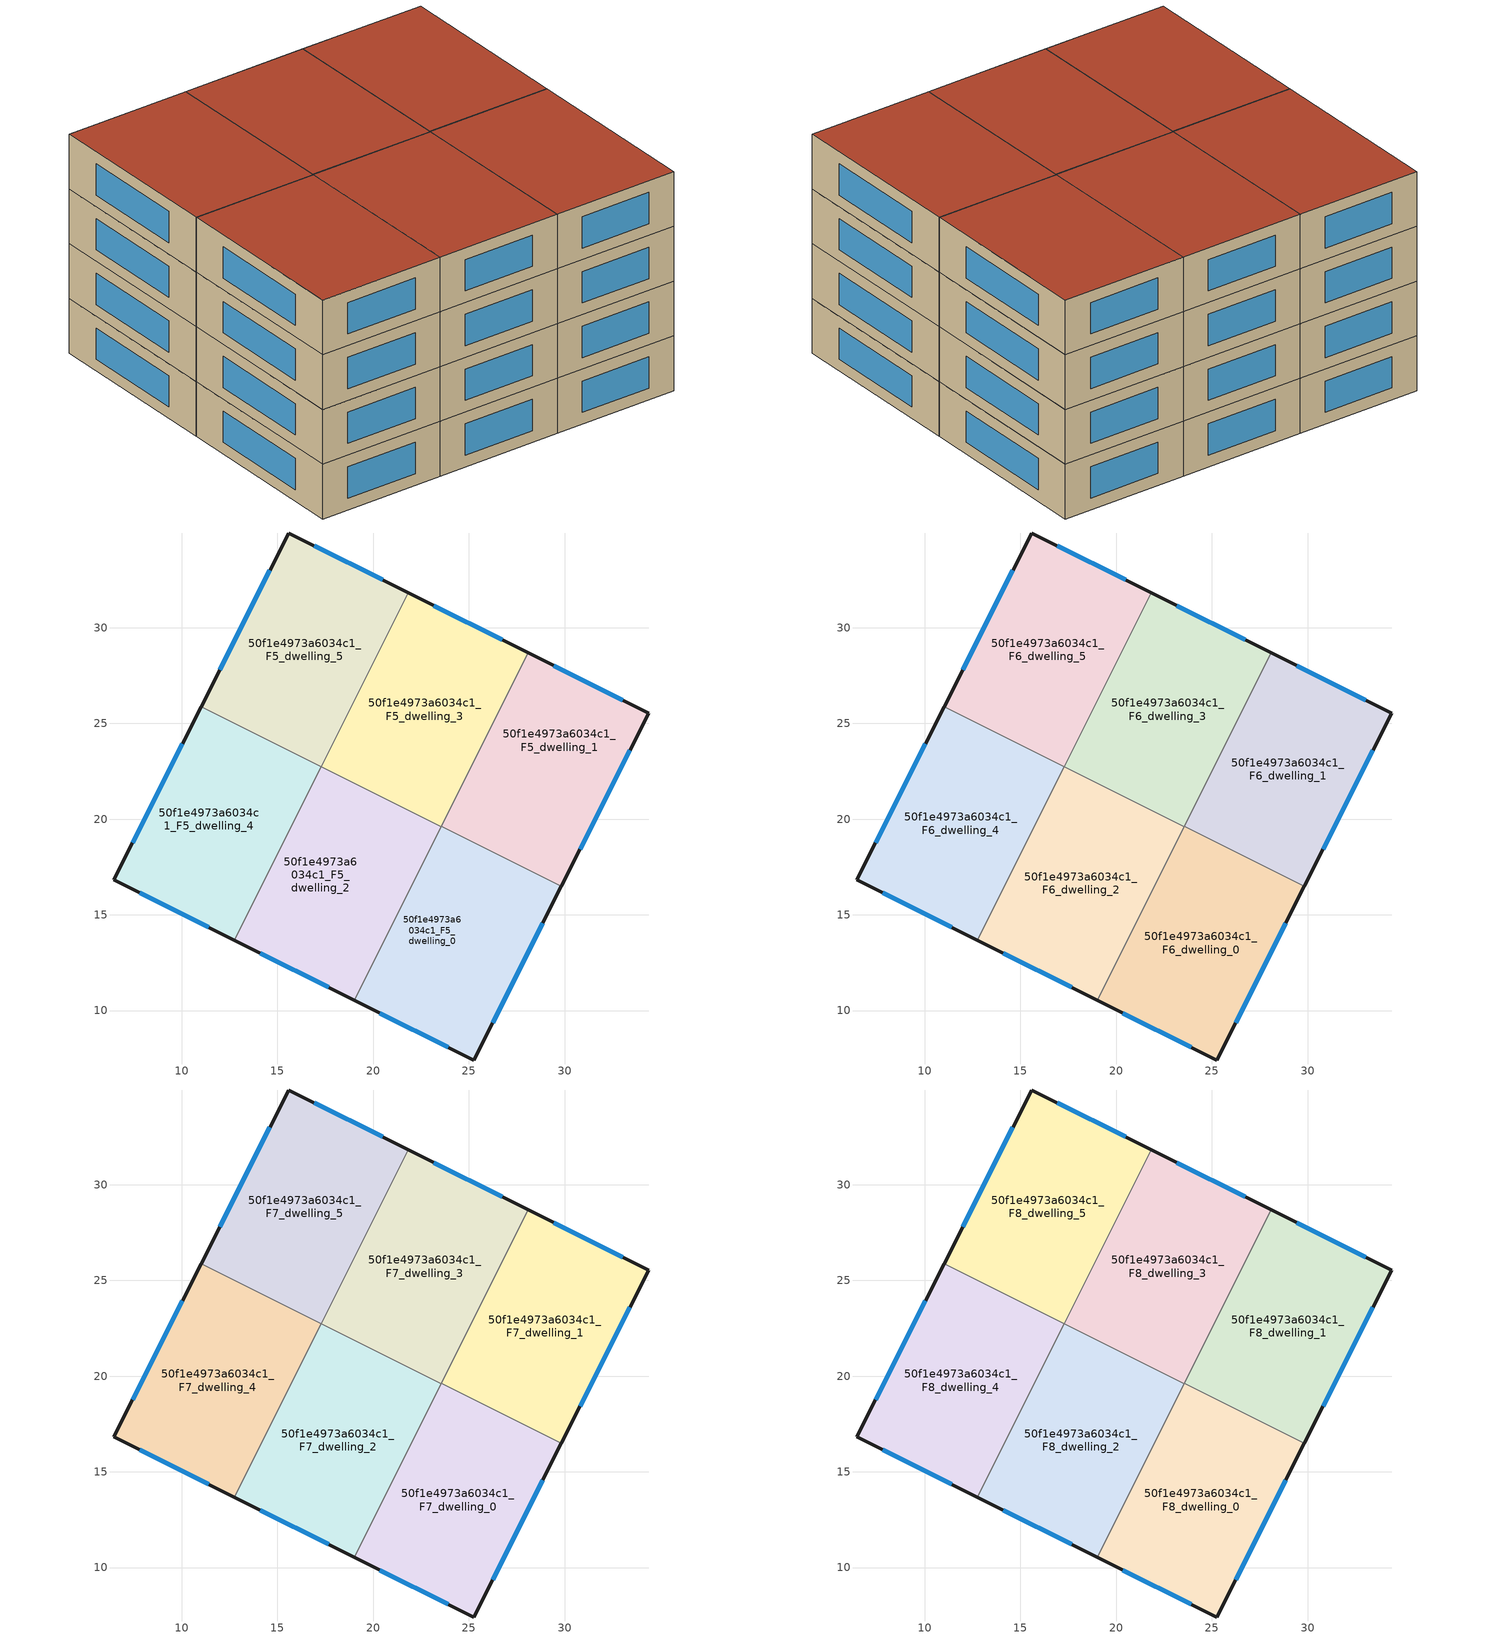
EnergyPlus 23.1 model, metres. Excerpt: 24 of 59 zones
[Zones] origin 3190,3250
50f1e4973a6034c1_F5_dwelling_0
 floor to 50f1e4973a6034c1_F4_dwelling_5 (EU_floor_Construction): 27.14,17.83 22.6,8.75 19.02,10.54 23.56,19.62 z15
 floor to 50f1e4973a6034c1_F4_dwelling_6 (EU_floor_Construction): 29.83,16.5 25.26,7.42 22.6,8.75 27.14,17.83 23.56,19.62 23.57,19.64 z15
 wall outside (EU_wall_Construction): 19.02,10.54 25.26,7.42 29.83,16.5 z15:18
 wall to 50f1e4973a6034c1_F5_dwelling_1 (EU_wall_Construction): 29.83,16.5 23.57,19.64 z15:18
 wall to 50f1e4973a6034c1_F5_dwelling_2 (EU_wall_Construction): 23.56,19.62 19.02,10.54 z15:18
 wall to 50f1e4973a6034c1_F5_dwelling_3 (EU_wall_Construction): 23.57,19.64 23.56,19.62 z15:18
 window (EU_Window_Construction): 26.24,9.36 28.85,14.56 / 20.35,9.87 23.92,8.09 z15.64:17.36
50f1e4973a6034c1_F5_dwelling_1
 floor to 50f1e4973a6034c1_F4_dwelling_4 (EU_floor_Construction): 34.39,25.54 31.35,19.52 25.08,22.66 28.1,28.69 z15
 floor to 50f1e4973a6034c1_F4_dwelling_6 (EU_floor_Construction): 31.35,19.52 29.83,16.5 23.57,19.64 25.08,22.66 z15
 wall outside (EU_wall_Construction): 29.83,16.5 34.39,25.54 28.1,28.69 z15:18
 wall to 50f1e4973a6034c1_F5_dwelling_3 (EU_wall_Construction): 28.1,28.69 23.57,19.64 z15:18
 window (EU_Window_Construction): 33.04,26.22 29.44,28.02 / 30.81,18.44 33.42,23.61 z15.64:17.36
50f1e4973a6034c1_F5_dwelling_2
 floor to 50f1e4973a6034c1_F4_dwelling_3 (EU_floor_Construction): 21.77,20.51 17.22,11.44 12.75,13.67 17.29,22.75 z15
 floor to 50f1e4973a6034c1_F4_dwelling_5 (EU_floor_Construction): 23.56,19.62 19.02,10.54 17.22,11.44 21.77,20.51 z15
 wall outside (EU_wall_Construction): 12.75,13.67 19.02,10.54 z15:18
 wall to 50f1e4973a6034c1_F5_dwelling_3 (EU_wall_Construction): 23.56,19.62 17.29,22.75 z15:18
 wall to 50f1e4973a6034c1_F5_dwelling_4 (EU_wall_Construction): 17.28,22.73 12.75,13.67 z15:18
 wall to 50f1e4973a6034c1_F5_dwelling_5 (EU_wall_Construction): 17.29,22.75 17.28,22.73 z15:18
 window (EU_Window_Construction): 14.09,13 17.67,11.21 z15.64:17.36
50f1e4973a6034c1_F5_dwelling_3
 floor adiabatic (EU_floor_Construction): 28.1,28.69 23.56,19.62 17.29,22.75 21.83,31.83 z15
 wall outside (EU_wall_Construction): 28.1,28.69 21.83,31.83 z15:18
 wall to 50f1e4973a6034c1_F5_dwelling_5 (EU_wall_Construction): 21.83,31.83 17.29,22.75 z15:18
 window (EU_Window_Construction): 26.75,29.36 23.17,31.16 z15.64:17.36
50f1e4973a6034c1_F5_dwelling_4
 floor to 50f1e4973a6034c1_F4_dwelling_1 (EU_floor_Construction): 16.38,23.18 11.85,14.12 6.46,16.82 11.01,25.87 z15
 floor adiabatic (EU_floor_Construction): 17.28,22.73 12.75,13.67 11.85,14.12 16.38,23.18 z15
 wall outside (EU_wall_Construction): 11.01,25.87 6.46,16.82 12.75,13.67 z15:18
 wall to 50f1e4973a6034c1_F5_dwelling_5 (EU_wall_Construction): 17.28,22.73 11.01,25.87 z15:18
 window (EU_Window_Construction): 7.8,16.15 11.4,14.35 / 10.03,23.93 7.43,18.76 z15.64:17.36
50f1e4973a6034c1_F5_dwelling_5
 floor adiabatic (EU_floor_Construction): 21.83,31.83 17.28,22.73 11.01,25.87 15.58,34.95 z15
 wall outside (EU_wall_Construction): 21.83,31.83 15.58,34.95 11.01,25.87 z15:18
 window (EU_Window_Construction): 14.6,33 11.99,27.81 / 20.49,32.5 16.92,34.28 z15.64:17.36
50f1e4973a6034c1_F6_dwelling_0
 floor to 50f1e4973a6034c1_F5_dwelling_0 (EU_floor_Construction): 29.83,16.5 25.26,7.42 19.02,10.54 23.57,19.64 z18
 wall outside (EU_wall_Construction): 19.02,10.54 25.26,7.42 29.83,16.5 z18:21
 wall to 50f1e4973a6034c1_F6_dwelling_1 (EU_wall_Construction): 29.83,16.5 23.57,19.64 z18:21
 wall to 50f1e4973a6034c1_F6_dwelling_2 (EU_wall_Construction): 23.56,19.62 19.02,10.54 z18:21
 wall to 50f1e4973a6034c1_F6_dwelling_3 (EU_wall_Construction): 23.57,19.64 23.56,19.62 z18:21
 window (EU_Window_Construction): 26.24,9.36 28.85,14.56 / 20.35,9.87 23.92,8.09 z18.64:20.36
50f1e4973a6034c1_F6_dwelling_1
 floor to 50f1e4973a6034c1_F5_dwelling_1 (EU_floor_Construction): 34.39,25.54 29.83,16.5 23.57,19.64 28.1,28.69 z18
 wall outside (EU_wall_Construction): 29.83,16.5 34.39,25.54 28.1,28.69 z18:21
 wall to 50f1e4973a6034c1_F6_dwelling_3 (EU_wall_Construction): 28.1,28.69 23.57,19.64 z18:21
 window (EU_Window_Construction): 33.04,26.22 29.44,28.02 / 30.81,18.44 33.42,23.61 z18.64:20.36
50f1e4973a6034c1_F6_dwelling_2
 floor to 50f1e4973a6034c1_F5_dwelling_2 (EU_floor_Construction): 23.56,19.62 19.02,10.54 12.75,13.67 17.29,22.75 z18
 wall outside (EU_wall_Construction): 12.75,13.67 19.02,10.54 z18:21
 wall to 50f1e4973a6034c1_F6_dwelling_3 (EU_wall_Construction): 23.56,19.62 17.29,22.75 z18:21
 wall to 50f1e4973a6034c1_F6_dwelling_4 (EU_wall_Construction): 17.28,22.73 12.75,13.67 z18:21
 wall to 50f1e4973a6034c1_F6_dwelling_5 (EU_wall_Construction): 17.29,22.75 17.28,22.73 z18:21
 window (EU_Window_Construction): 14.09,13 17.67,11.21 z18.64:20.36
50f1e4973a6034c1_F6_dwelling_3
 floor to 50f1e4973a6034c1_F5_dwelling_3 (EU_floor_Construction): 28.1,28.69 23.56,19.62 17.29,22.75 21.83,31.83 z18
 wall outside (EU_wall_Construction): 28.1,28.69 21.83,31.83 z18:21
 wall to 50f1e4973a6034c1_F6_dwelling_5 (EU_wall_Construction): 21.83,31.83 17.29,22.75 z18:21
 window (EU_Window_Construction): 26.75,29.36 23.17,31.16 z18.64:20.36
50f1e4973a6034c1_F6_dwelling_4
 floor to 50f1e4973a6034c1_F5_dwelling_4 (EU_floor_Construction): 17.28,22.73 12.75,13.67 6.46,16.82 11.01,25.87 z18
 wall outside (EU_wall_Construction): 11.01,25.87 6.46,16.82 12.75,13.67 z18:21
 wall to 50f1e4973a6034c1_F6_dwelling_5 (EU_wall_Construction): 17.28,22.73 11.01,25.87 z18:21
 window (EU_Window_Construction): 7.8,16.15 11.4,14.35 / 10.03,23.93 7.43,18.76 z18.64:20.36
50f1e4973a6034c1_F6_dwelling_5
 floor to 50f1e4973a6034c1_F5_dwelling_5 (EU_floor_Construction): 21.83,31.83 17.28,22.73 11.01,25.87 15.58,34.95 z18
 wall outside (EU_wall_Construction): 21.83,31.83 15.58,34.95 11.01,25.87 z18:21
 window (EU_Window_Construction): 14.6,33 11.99,27.81 / 20.49,32.5 16.92,34.28 z18.64:20.36
50f1e4973a6034c1_F7_dwelling_0
 floor to 50f1e4973a6034c1_F6_dwelling_0 (EU_floor_Construction): 29.83,16.5 25.26,7.42 19.02,10.54 23.57,19.64 z21
 wall outside (EU_wall_Construction): 19.02,10.54 25.26,7.42 29.83,16.5 z21:24
 wall to 50f1e4973a6034c1_F7_dwelling_1 (EU_wall_Construction): 29.83,16.5 23.57,19.64 z21:24
 wall to 50f1e4973a6034c1_F7_dwelling_2 (EU_wall_Construction): 23.56,19.62 19.02,10.54 z21:24
 wall to 50f1e4973a6034c1_F7_dwelling_3 (EU_wall_Construction): 23.57,19.64 23.56,19.62 z21:24
 window (EU_Window_Construction): 26.24,9.36 28.85,14.56 / 20.35,9.87 23.92,8.09 z21.64:23.36
50f1e4973a6034c1_F7_dwelling_1
 floor to 50f1e4973a6034c1_F6_dwelling_1 (EU_floor_Construction): 34.39,25.54 29.83,16.5 23.57,19.64 28.1,28.69 z21
 wall outside (EU_wall_Construction): 29.83,16.5 34.39,25.54 28.1,28.69 z21:24
 wall to 50f1e4973a6034c1_F7_dwelling_3 (EU_wall_Construction): 28.1,28.69 23.57,19.64 z21:24
 window (EU_Window_Construction): 33.04,26.22 29.44,28.02 / 30.81,18.44 33.42,23.61 z21.64:23.36
50f1e4973a6034c1_F7_dwelling_2
 floor to 50f1e4973a6034c1_F6_dwelling_2 (EU_floor_Construction): 23.56,19.62 19.02,10.54 12.75,13.67 17.29,22.75 z21
 wall outside (EU_wall_Construction): 12.75,13.67 19.02,10.54 z21:24
 wall to 50f1e4973a6034c1_F7_dwelling_3 (EU_wall_Construction): 23.56,19.62 17.29,22.75 z21:24
 wall to 50f1e4973a6034c1_F7_dwelling_4 (EU_wall_Construction): 17.28,22.73 12.75,13.67 z21:24
 wall to 50f1e4973a6034c1_F7_dwelling_5 (EU_wall_Construction): 17.29,22.75 17.28,22.73 z21:24
 window (EU_Window_Construction): 14.09,13 17.67,11.21 z21.64:23.36
50f1e4973a6034c1_F7_dwelling_3
 floor to 50f1e4973a6034c1_F6_dwelling_3 (EU_floor_Construction): 28.1,28.69 23.56,19.62 17.29,22.75 21.83,31.83 z21
 wall outside (EU_wall_Construction): 28.1,28.69 21.83,31.83 z21:24
 wall to 50f1e4973a6034c1_F7_dwelling_5 (EU_wall_Construction): 21.83,31.83 17.29,22.75 z21:24
 window (EU_Window_Construction): 26.75,29.36 23.17,31.16 z21.64:23.36
50f1e4973a6034c1_F7_dwelling_4
 floor to 50f1e4973a6034c1_F6_dwelling_4 (EU_floor_Construction): 17.28,22.73 12.75,13.67 6.46,16.82 11.01,25.87 z21
 wall outside (EU_wall_Construction): 11.01,25.87 6.46,16.82 12.75,13.67 z21:24
 wall to 50f1e4973a6034c1_F7_dwelling_5 (EU_wall_Construction): 17.28,22.73 11.01,25.87 z21:24
 window (EU_Window_Construction): 7.8,16.15 11.4,14.35 / 10.03,23.93 7.43,18.76 z21.64:23.36
50f1e4973a6034c1_F7_dwelling_5
 floor to 50f1e4973a6034c1_F6_dwelling_5 (EU_floor_Construction): 21.83,31.83 17.28,22.73 11.01,25.87 15.58,34.95 z21
 wall outside (EU_wall_Construction): 21.83,31.83 15.58,34.95 11.01,25.87 z21:24
 window (EU_Window_Construction): 14.6,33 11.99,27.81 / 20.49,32.5 16.92,34.28 z21.64:23.36
50f1e4973a6034c1_F8_dwelling_0
 floor to 50f1e4973a6034c1_F7_dwelling_0 (EU_floor_Construction): 29.83,16.5 25.26,7.42 19.02,10.54 23.57,19.64 z24
 wall outside (EU_wall_Construction): 19.02,10.54 25.26,7.42 29.83,16.5 z24:27
 wall to 50f1e4973a6034c1_F8_dwelling_1 (EU_wall_Construction): 29.83,16.5 23.57,19.64 z24:27
 wall to 50f1e4973a6034c1_F8_dwelling_2 (EU_wall_Construction): 23.56,19.62 19.02,10.54 z24:27
 wall to 50f1e4973a6034c1_F8_dwelling_3 (EU_wall_Construction): 23.57,19.64 23.56,19.62 z24:27
 window (EU_Window_Construction): 26.24,9.36 28.85,14.56 / 20.35,9.87 23.92,8.09 z24.64:26.36
 roof outside (EU_roof_Construction): 25.26,7.42 29.83,16.5 23.57,19.64 19.02,10.54 z27
50f1e4973a6034c1_F8_dwelling_1
 floor to 50f1e4973a6034c1_F7_dwelling_1 (EU_floor_Construction): 34.39,25.54 29.83,16.5 23.57,19.64 28.1,28.69 z24
 wall outside (EU_wall_Construction): 29.83,16.5 34.39,25.54 28.1,28.69 z24:27
 wall to 50f1e4973a6034c1_F8_dwelling_3 (EU_wall_Construction): 28.1,28.69 23.57,19.64 z24:27
 window (EU_Window_Construction): 33.04,26.22 29.44,28.02 / 30.81,18.44 33.42,23.61 z24.64:26.36
 roof outside (EU_roof_Construction): 29.83,16.5 34.39,25.54 28.1,28.69 23.57,19.64 z27
50f1e4973a6034c1_F8_dwelling_2
 floor to 50f1e4973a6034c1_F7_dwelling_2 (EU_floor_Construction): 23.56,19.62 19.02,10.54 12.75,13.67 17.29,22.75 z24
 wall outside (EU_wall_Construction): 12.75,13.67 19.02,10.54 z24:27
 wall to 50f1e4973a6034c1_F8_dwelling_3 (EU_wall_Construction): 23.56,19.62 17.29,22.75 z24:27
 wall to 50f1e4973a6034c1_F8_dwelling_4 (EU_wall_Construction): 17.28,22.73 12.75,13.67 z24:27
 wall to 50f1e4973a6034c1_F8_dwelling_5 (EU_wall_Construction): 17.29,22.75 17.28,22.73 z24:27
 window (EU_Window_Construction): 14.09,13 17.67,11.21 z24.64:26.36
 roof outside (EU_roof_Construction): 19.02,10.54 23.56,19.62 17.29,22.75 12.75,13.67 z27
50f1e4973a6034c1_F8_dwelling_3
 floor to 50f1e4973a6034c1_F7_dwelling_3 (EU_floor_Construction): 28.1,28.69 23.56,19.62 17.29,22.75 21.83,31.83 z24
 wall outside (EU_wall_Construction): 28.1,28.69 21.83,31.83 z24:27
 wall to 50f1e4973a6034c1_F8_dwelling_5 (EU_wall_Construction): 21.83,31.83 17.29,22.75 z24:27
 window (EU_Window_Construction): 26.75,29.36 23.17,31.16 z24.64:26.36
 roof outside (EU_roof_Construction): 23.56,19.62 28.1,28.69 21.83,31.83 17.29,22.75 z27
50f1e4973a6034c1_F8_dwelling_4
 floor to 50f1e4973a6034c1_F7_dwelling_4 (EU_floor_Construction): 17.28,22.73 12.75,13.67 6.46,16.82 11.01,25.87 z24
 wall outside (EU_wall_Construction): 11.01,25.87 6.46,16.82 12.75,13.67 z24:27
 wall to 50f1e4973a6034c1_F8_dwelling_5 (EU_wall_Construction): 17.28,22.73 11.01,25.87 z24:27
 window (EU_Window_Construction): 7.8,16.15 11.4,14.35 / 10.03,23.93 7.43,18.76 z24.64:26.36
 roof outside (EU_roof_Construction): 12.75,13.67 17.28,22.73 11.01,25.87 6.46,16.82 z27
50f1e4973a6034c1_F8_dwelling_5
 floor to 50f1e4973a6034c1_F7_dwelling_5 (EU_floor_Construction): 21.83,31.83 17.28,22.73 11.01,25.87 15.58,34.95 z24
 wall outside (EU_wall_Construction): 21.83,31.83 15.58,34.95 11.01,25.87 z24:27
 window (EU_Window_Construction): 14.6,33 11.99,27.81 / 20.49,32.5 16.92,34.28 z24.64:26.36
 roof outside (EU_roof_Construction): 17.28,22.73 21.83,31.83 15.58,34.95 11.01,25.87 z27
[Building]
EU S2 Campaign: North Axis=0; Terrain=City; Solar Distribution=FullExterior
[Site:Location]
Yerevan-Zvartnots.Intl.AP: Latitude=40.15; Longitude=44.383; Time Zone=4; Elevation=854
[SizingPeriod:WeatherFileDays]
AnnualSizingPeriod: Begin Month=1; Begin Day of Month=1; End Month=12; End Day of Month=31; Day of Week for Start Day=Monday; Use Weather File Daylight Saving Period=No; Use Weather File Rain and Snow Indicators=No
[MATERIAL]
EU_InternalMass_Material: Roughness=MediumRough; Thickness=0.1; Conductivity=1; Density=1800; Specific Heat=900; Thermal Absorptance=0.9; Solar Absorptance=0.7; Visible Absorptance=0.7
[MATERIAL:NOMASS] Roughness=MediumRough; Thermal Absorptance=0.9; Solar Absorptance=0.7; Visible Absorptance=0.7
Name | Thermal Resistance
EU_wall_NoMass | 1.05043
EU_roof_NoMass | 1.45357
EU_floor_NoMass | 0.478065
[WINDOWMATERIAL:SIMPLEGLAZINGSYSTEM]
EU_Window_SimpleGlazing: UFactor=2.5566; Solar Heat Gain Coefficient=0.75; Visible Transmittance=0.75
[CONSTRUCTION]
EU_wall_Construction: EU_wall_NoMass
EU_roof_Construction: EU_roof_NoMass
EU_floor_Construction: EU_floor_NoMass
EU_Window_Construction: EU_Window_SimpleGlazing
EU_InternalMass_Construction: EU_InternalMass_Material
[ZONE] Type=1; Multiplier=1; Ceiling Height=autocalculate; Floor Area=autocalculate; Part of Total Floor Area=Yes
Name | Volume
50f1e4973a6034c1_F5_dwelling_0; 50f1e4973a6034c1_F6_dwelling_0; 50f1e4973a6034c1_F7_dwelling_0; 50f1e4973a6034c1_F8_dwelling_0 | 213.366
50f1e4973a6034c1_F5_dwelling_1; 50f1e4973a6034c1_F6_dwelling_1; 50f1e4973a6034c1_F7_dwelling_1; 50f1e4973a6034c1_F8_dwelling_1 | 213.353
50f1e4973a6034c1_F5_dwelling_2; 50f1e4973a6034c1_F6_dwelling_2; 50f1e4973a6034c1_F7_dwelling_2; 50f1e4973a6034c1_F8_dwelling_2 | 213.364
50f1e4973a6034c1_F5_dwelling_3; 50f1e4973a6034c1_F6_dwelling_3; 50f1e4973a6034c1_F7_dwelling_3; 50f1e4973a6034c1_F8_dwelling_3 | 213.373
50f1e4973a6034c1_F5_dwelling_4; 50f1e4973a6034c1_F6_dwelling_4; 50f1e4973a6034c1_F7_dwelling_4; 50f1e4973a6034c1_F8_dwelling_4 | 213.374
50f1e4973a6034c1_F5_dwelling_5; 50f1e4973a6034c1_F6_dwelling_5; 50f1e4973a6034c1_F7_dwelling_5; 50f1e4973a6034c1_F8_dwelling_5 | 213.37
[INTERNALMASS] Construction=EU_InternalMass_Construction
Name | Zone or ZoneList | Surface Area
50f1e4973a6034c1_F5_dwelling_0_EU_InternalMass | 50f1e4973a6034c1_F5_dwelling_0 | 71.1221
50f1e4973a6034c1_F5_dwelling_1_EU_InternalMass | 50f1e4973a6034c1_F5_dwelling_1 | 71.1177
50f1e4973a6034c1_F5_dwelling_2_EU_InternalMass | 50f1e4973a6034c1_F5_dwelling_2 | 71.1213
50f1e4973a6034c1_F5_dwelling_3_EU_InternalMass | 50f1e4973a6034c1_F5_dwelling_3 | 71.1242
50f1e4973a6034c1_F5_dwelling_4_EU_InternalMass | 50f1e4973a6034c1_F5_dwelling_4 | 71.1243
50f1e4973a6034c1_F5_dwelling_5_EU_InternalMass | 50f1e4973a6034c1_F5_dwelling_5 | 71.1235
50f1e4973a6034c1_F6_dwelling_0_EU_InternalMass | 50f1e4973a6034c1_F6_dwelling_0 | 71.1221
50f1e4973a6034c1_F6_dwelling_1_EU_InternalMass | 50f1e4973a6034c1_F6_dwelling_1 | 71.1177
50f1e4973a6034c1_F6_dwelling_2_EU_InternalMass | 50f1e4973a6034c1_F6_dwelling_2 | 71.1213
50f1e4973a6034c1_F6_dwelling_3_EU_InternalMass | 50f1e4973a6034c1_F6_dwelling_3 | 71.1242
50f1e4973a6034c1_F6_dwelling_4_EU_InternalMass | 50f1e4973a6034c1_F6_dwelling_4 | 71.1243
50f1e4973a6034c1_F6_dwelling_5_EU_InternalMass | 50f1e4973a6034c1_F6_dwelling_5 | 71.1235
50f1e4973a6034c1_F7_dwelling_0_EU_InternalMass | 50f1e4973a6034c1_F7_dwelling_0 | 71.1221
50f1e4973a6034c1_F7_dwelling_1_EU_InternalMass | 50f1e4973a6034c1_F7_dwelling_1 | 71.1177
50f1e4973a6034c1_F7_dwelling_2_EU_InternalMass | 50f1e4973a6034c1_F7_dwelling_2 | 71.1213
50f1e4973a6034c1_F7_dwelling_3_EU_InternalMass | 50f1e4973a6034c1_F7_dwelling_3 | 71.1242
50f1e4973a6034c1_F7_dwelling_4_EU_InternalMass | 50f1e4973a6034c1_F7_dwelling_4 | 71.1243
50f1e4973a6034c1_F7_dwelling_5_EU_InternalMass | 50f1e4973a6034c1_F7_dwelling_5 | 71.1235
50f1e4973a6034c1_F8_dwelling_0_EU_InternalMass | 50f1e4973a6034c1_F8_dwelling_0 | 71.1221
50f1e4973a6034c1_F8_dwelling_1_EU_InternalMass | 50f1e4973a6034c1_F8_dwelling_1 | 71.1177
50f1e4973a6034c1_F8_dwelling_2_EU_InternalMass | 50f1e4973a6034c1_F8_dwelling_2 | 71.1213
50f1e4973a6034c1_F8_dwelling_3_EU_InternalMass | 50f1e4973a6034c1_F8_dwelling_3 | 71.1242
50f1e4973a6034c1_F8_dwelling_4_EU_InternalMass | 50f1e4973a6034c1_F8_dwelling_4 | 71.1243
50f1e4973a6034c1_F8_dwelling_5_EU_InternalMass | 50f1e4973a6034c1_F8_dwelling_5 | 71.1235
[OTHEREQUIPMENT] Fuel Type=Electricity; Design Level Calculation Method=Watts/Area; Power per Zone Floor Area=1; Fraction Latent=0; Fraction Radiant=0; Fraction Lost=0; Carbon Dioxide Generation Rate=0; EndUse Subcategory=EU_Step8_InternalGains
Name | Zone or ZoneList or Space or SpaceList | Schedule
EU_Step8_InternalGain_50f1e4973a6034c1_F5_dwelling_0_f000 | 50f1e4973a6034c1_F5_dwelling_0 | EU_Step8_GainSchedule_50f1e4973a6034c1_F5_dwelling_0_f000
EU_Step8_InternalGain_50f1e4973a6034c1_F5_dwelling_1_f000 | 50f1e4973a6034c1_F5_dwelling_1 | EU_Step8_GainSchedule_50f1e4973a6034c1_F5_dwelling_1_f000
EU_Step8_InternalGain_50f1e4973a6034c1_F5_dwelling_2_f000 | 50f1e4973a6034c1_F5_dwelling_2 | EU_Step8_GainSchedule_50f1e4973a6034c1_F5_dwelling_2_f000
EU_Step8_InternalGain_50f1e4973a6034c1_F5_dwelling_3_f000 | 50f1e4973a6034c1_F5_dwelling_3 | EU_Step8_GainSchedule_50f1e4973a6034c1_F5_dwelling_3_f000
EU_Step8_InternalGain_50f1e4973a6034c1_F5_dwelling_4_f000 | 50f1e4973a6034c1_F5_dwelling_4 | EU_Step8_GainSchedule_50f1e4973a6034c1_F5_dwelling_4_f000
EU_Step8_InternalGain_50f1e4973a6034c1_F5_dwelling_5_f000 | 50f1e4973a6034c1_F5_dwelling_5 | EU_Step8_GainSchedule_50f1e4973a6034c1_F5_dwelling_5_f000
EU_Step8_InternalGain_50f1e4973a6034c1_F6_dwelling_0_f000 | 50f1e4973a6034c1_F6_dwelling_0 | EU_Step8_GainSchedule_50f1e4973a6034c1_F6_dwelling_0_f000
EU_Step8_InternalGain_50f1e4973a6034c1_F6_dwelling_1_f000 | 50f1e4973a6034c1_F6_dwelling_1 | EU_Step8_GainSchedule_50f1e4973a6034c1_F6_dwelling_1_f000
EU_Step8_InternalGain_50f1e4973a6034c1_F6_dwelling_2_f000 | 50f1e4973a6034c1_F6_dwelling_2 | EU_Step8_GainSchedule_50f1e4973a6034c1_F6_dwelling_2_f000
EU_Step8_InternalGain_50f1e4973a6034c1_F6_dwelling_3_f000 | 50f1e4973a6034c1_F6_dwelling_3 | EU_Step8_GainSchedule_50f1e4973a6034c1_F6_dwelling_3_f000
EU_Step8_InternalGain_50f1e4973a6034c1_F6_dwelling_4_f000 | 50f1e4973a6034c1_F6_dwelling_4 | EU_Step8_GainSchedule_50f1e4973a6034c1_F6_dwelling_4_f000
EU_Step8_InternalGain_50f1e4973a6034c1_F6_dwelling_5_f000 | 50f1e4973a6034c1_F6_dwelling_5 | EU_Step8_GainSchedule_50f1e4973a6034c1_F6_dwelling_5_f000
EU_Step8_InternalGain_50f1e4973a6034c1_F7_dwelling_0_f000 | 50f1e4973a6034c1_F7_dwelling_0 | EU_Step8_GainSchedule_50f1e4973a6034c1_F7_dwelling_0_f000
EU_Step8_InternalGain_50f1e4973a6034c1_F7_dwelling_1_f000 | 50f1e4973a6034c1_F7_dwelling_1 | EU_Step8_GainSchedule_50f1e4973a6034c1_F7_dwelling_1_f000
EU_Step8_InternalGain_50f1e4973a6034c1_F7_dwelling_2_f000 | 50f1e4973a6034c1_F7_dwelling_2 | EU_Step8_GainSchedule_50f1e4973a6034c1_F7_dwelling_2_f000
EU_Step8_InternalGain_50f1e4973a6034c1_F7_dwelling_3_f000 | 50f1e4973a6034c1_F7_dwelling_3 | EU_Step8_GainSchedule_50f1e4973a6034c1_F7_dwelling_3_f000
EU_Step8_InternalGain_50f1e4973a6034c1_F7_dwelling_4_f000 | 50f1e4973a6034c1_F7_dwelling_4 | EU_Step8_GainSchedule_50f1e4973a6034c1_F7_dwelling_4_f000
EU_Step8_InternalGain_50f1e4973a6034c1_F7_dwelling_5_f000 | 50f1e4973a6034c1_F7_dwelling_5 | EU_Step8_GainSchedule_50f1e4973a6034c1_F7_dwelling_5_f000
EU_Step8_InternalGain_50f1e4973a6034c1_F8_dwelling_0_f000 | 50f1e4973a6034c1_F8_dwelling_0 | EU_Step8_GainSchedule_50f1e4973a6034c1_F8_dwelling_0_f000
EU_Step8_InternalGain_50f1e4973a6034c1_F8_dwelling_1_f000 | 50f1e4973a6034c1_F8_dwelling_1 | EU_Step8_GainSchedule_50f1e4973a6034c1_F8_dwelling_1_f000
EU_Step8_InternalGain_50f1e4973a6034c1_F8_dwelling_2_f000 | 50f1e4973a6034c1_F8_dwelling_2 | EU_Step8_GainSchedule_50f1e4973a6034c1_F8_dwelling_2_f000
EU_Step8_InternalGain_50f1e4973a6034c1_F8_dwelling_3_f000 | 50f1e4973a6034c1_F8_dwelling_3 | EU_Step8_GainSchedule_50f1e4973a6034c1_F8_dwelling_3_f000
EU_Step8_InternalGain_50f1e4973a6034c1_F8_dwelling_4_f000 | 50f1e4973a6034c1_F8_dwelling_4 | EU_Step8_GainSchedule_50f1e4973a6034c1_F8_dwelling_4_f000
EU_Step8_InternalGain_50f1e4973a6034c1_F8_dwelling_5_f000 | 50f1e4973a6034c1_F8_dwelling_5 | EU_Step8_GainSchedule_50f1e4973a6034c1_F8_dwelling_5_f000
[ZONEVENTILATION:DESIGNFLOWRATE] Schedule=EU_AlwaysOn; Design Flow Rate Calculation Method=AirChanges/Hour; Air Changes per Hour=0.557805; Ventilation Type=Natural; Fan Pressure Rise=0; Fan Total Efficiency=1; Constant Term Coefficient=1; Temperature Term Coefficient=0; Velocity Term Coefficient=0; Velocity Squared Term Coefficient=0; Minimum Indoor Temperature=-100; Maximum Indoor Temperature=100; Delta Temperature=-100; Minimum Outdoor Temperature=-100; Maximum Outdoor Temperature=100; Maximum Wind Speed=40
Name | Zone or ZoneList or Space or SpaceList
EU_ConstantAir_50f1e4973a6034c1_F5_dwelling_0 | 50f1e4973a6034c1_F5_dwelling_0
EU_ConstantAir_50f1e4973a6034c1_F5_dwelling_1 | 50f1e4973a6034c1_F5_dwelling_1
EU_ConstantAir_50f1e4973a6034c1_F5_dwelling_2 | 50f1e4973a6034c1_F5_dwelling_2
EU_ConstantAir_50f1e4973a6034c1_F5_dwelling_3 | 50f1e4973a6034c1_F5_dwelling_3
EU_ConstantAir_50f1e4973a6034c1_F5_dwelling_4 | 50f1e4973a6034c1_F5_dwelling_4
EU_ConstantAir_50f1e4973a6034c1_F5_dwelling_5 | 50f1e4973a6034c1_F5_dwelling_5
EU_ConstantAir_50f1e4973a6034c1_F6_dwelling_0 | 50f1e4973a6034c1_F6_dwelling_0
EU_ConstantAir_50f1e4973a6034c1_F6_dwelling_1 | 50f1e4973a6034c1_F6_dwelling_1
EU_ConstantAir_50f1e4973a6034c1_F6_dwelling_2 | 50f1e4973a6034c1_F6_dwelling_2
EU_ConstantAir_50f1e4973a6034c1_F6_dwelling_3 | 50f1e4973a6034c1_F6_dwelling_3
EU_ConstantAir_50f1e4973a6034c1_F6_dwelling_4 | 50f1e4973a6034c1_F6_dwelling_4
EU_ConstantAir_50f1e4973a6034c1_F6_dwelling_5 | 50f1e4973a6034c1_F6_dwelling_5
EU_ConstantAir_50f1e4973a6034c1_F7_dwelling_0 | 50f1e4973a6034c1_F7_dwelling_0
EU_ConstantAir_50f1e4973a6034c1_F7_dwelling_1 | 50f1e4973a6034c1_F7_dwelling_1
EU_ConstantAir_50f1e4973a6034c1_F7_dwelling_2 | 50f1e4973a6034c1_F7_dwelling_2
EU_ConstantAir_50f1e4973a6034c1_F7_dwelling_3 | 50f1e4973a6034c1_F7_dwelling_3
EU_ConstantAir_50f1e4973a6034c1_F7_dwelling_4 | 50f1e4973a6034c1_F7_dwelling_4
EU_ConstantAir_50f1e4973a6034c1_F7_dwelling_5 | 50f1e4973a6034c1_F7_dwelling_5
EU_ConstantAir_50f1e4973a6034c1_F8_dwelling_0 | 50f1e4973a6034c1_F8_dwelling_0
EU_ConstantAir_50f1e4973a6034c1_F8_dwelling_1 | 50f1e4973a6034c1_F8_dwelling_1
EU_ConstantAir_50f1e4973a6034c1_F8_dwelling_2 | 50f1e4973a6034c1_F8_dwelling_2
EU_ConstantAir_50f1e4973a6034c1_F8_dwelling_3 | 50f1e4973a6034c1_F8_dwelling_3
EU_ConstantAir_50f1e4973a6034c1_F8_dwelling_4 | 50f1e4973a6034c1_F8_dwelling_4
EU_ConstantAir_50f1e4973a6034c1_F8_dwelling_5 | 50f1e4973a6034c1_F8_dwelling_5
[HVACTEMPLATE:THERMOSTAT] Constant Heating Setpoint=20; Constant Cooling Setpoint=50
EU_HeatOnly_50f1e4973a6034c1_F0_dwelling_0; EU_HeatOnly_50f1e4973a6034c1_F0_dwelling_1; EU_HeatOnly_50f1e4973a6034c1_F0_dwelling_2; EU_HeatOnly_50f1e4973a6034c1_F0_dwelling_3; EU_HeatOnly_50f1e4973a6034c1_F0_dwelling_4; EU_HeatOnly_50f1e4973a6034c1_F0_dwelling_5; EU_HeatOnly_50f1e4973a6034c1_F0_dwelling_6; EU_HeatOnly_50f1e4973a6034c1_F1_dwelling_0; EU_HeatOnly_50f1e4973a6034c1_F1_dwelling_1; EU_HeatOnly_50f1e4973a6034c1_F1_dwelling_2; EU_HeatOnly_50f1e4973a6034c1_F1_dwelling_3; EU_HeatOnly_50f1e4973a6034c1_F1_dwelling_4; EU_HeatOnly_50f1e4973a6034c1_F1_dwelling_5; EU_HeatOnly_50f1e4973a6034c1_F1_dwelling_6; EU_HeatOnly_50f1e4973a6034c1_F2_dwelling_0; EU_HeatOnly_50f1e4973a6034c1_F2_dwelling_1; EU_HeatOnly_50f1e4973a6034c1_F2_dwelling_2; EU_HeatOnly_50f1e4973a6034c1_F2_dwelling_3; EU_HeatOnly_50f1e4973a6034c1_F2_dwelling_4; EU_HeatOnly_50f1e4973a6034c1_F2_dwelling_5; EU_HeatOnly_50f1e4973a6034c1_F2_dwelling_6; EU_HeatOnly_50f1e4973a6034c1_F3_dwelling_0; EU_HeatOnly_50f1e4973a6034c1_F3_dwelling_1; EU_HeatOnly_50f1e4973a6034c1_F3_dwelling_2; EU_HeatOnly_50f1e4973a6034c1_F3_dwelling_3; EU_HeatOnly_50f1e4973a6034c1_F3_dwelling_4; EU_HeatOnly_50f1e4973a6034c1_F3_dwelling_5; EU_HeatOnly_50f1e4973a6034c1_F3_dwelling_6; EU_HeatOnly_50f1e4973a6034c1_F4_dwelling_0; EU_HeatOnly_50f1e4973a6034c1_F4_dwelling_1; EU_HeatOnly_50f1e4973a6034c1_F4_dwelling_2; EU_HeatOnly_50f1e4973a6034c1_F4_dwelling_3; EU_HeatOnly_50f1e4973a6034c1_F4_dwelling_4; EU_HeatOnly_50f1e4973a6034c1_F4_dwelling_5; EU_HeatOnly_50f1e4973a6034c1_F4_dwelling_6; EU_HeatOnly_50f1e4973a6034c1_F5_dwelling_0; EU_HeatOnly_50f1e4973a6034c1_F5_dwelling_1; EU_HeatOnly_50f1e4973a6034c1_F5_dwelling_2; EU_HeatOnly_50f1e4973a6034c1_F5_dwelling_3; EU_HeatOnly_50f1e4973a6034c1_F5_dwelling_4; EU_HeatOnly_50f1e4973a6034c1_F5_dwelling_5; EU_HeatOnly_50f1e4973a6034c1_F6_dwelling_0; EU_HeatOnly_50f1e4973a6034c1_F6_dwelling_1; EU_HeatOnly_50f1e4973a6034c1_F6_dwelling_2; EU_HeatOnly_50f1e4973a6034c1_F6_dwelling_3; EU_HeatOnly_50f1e4973a6034c1_F6_dwelling_4; EU_HeatOnly_50f1e4973a6034c1_F6_dwelling_5; EU_HeatOnly_50f1e4973a6034c1_F7_dwelling_0; EU_HeatOnly_50f1e4973a6034c1_F7_dwelling_1; EU_HeatOnly_50f1e4973a6034c1_F7_dwelling_2; EU_HeatOnly_50f1e4973a6034c1_F7_dwelling_3; EU_HeatOnly_50f1e4973a6034c1_F7_dwelling_4; EU_HeatOnly_50f1e4973a6034c1_F7_dwelling_5; EU_HeatOnly_50f1e4973a6034c1_F8_dwelling_0; EU_HeatOnly_50f1e4973a6034c1_F8_dwelling_1; EU_HeatOnly_50f1e4973a6034c1_F8_dwelling_2; EU_HeatOnly_50f1e4973a6034c1_F8_dwelling_3; EU_HeatOnly_50f1e4973a6034c1_F8_dwelling_4; EU_HeatOnly_50f1e4973a6034c1_F8_dwelling_5
[HVACTEMPLATE:ZONE:IDEALLOADSAIRSYSTEM] System Availability Schedule=EU_AlwaysOn; Maximum Heating Supply Air Temperature=50; Minimum Cooling Supply Air Temperature=13; Maximum Heating Supply Air Humidity Ratio=0.0156; Minimum Cooling Supply Air Humidity Ratio=0.0077; Heating Limit=NoLimit; Cooling Limit=NoLimit; Heating Availability Schedule=EU_AlwaysOn; Cooling Availability Schedule=EU_CoolingOff; Dehumidification Control Type=ConstantSensibleHeatRatio; Cooling Sensible Heat Ratio=0.7; Dehumidification Setpoint=60; Humidification Control Type=None; Humidification Setpoint=30; Outdoor Air Method=None; Outdoor Air Flow Rate per Person=0.00944; Outdoor Air Flow Rate per Zone Floor Area=0; Outdoor Air Flow Rate per Zone=0; Demand Controlled Ventilation Type=None; Outdoor Air Economizer Type=NoEconomizer; Heat Recovery Type=None; Sensible Heat Recovery Effectiveness=0.7; Latent Heat Recovery Effectiveness=0.65
Name | Template Thermostat
50f1e4973a6034c1_F5_dwelling_0 | EU_HeatOnly_50f1e4973a6034c1_F5_dwelling_0
50f1e4973a6034c1_F5_dwelling_1 | EU_HeatOnly_50f1e4973a6034c1_F5_dwelling_1
50f1e4973a6034c1_F5_dwelling_2 | EU_HeatOnly_50f1e4973a6034c1_F5_dwelling_2
50f1e4973a6034c1_F5_dwelling_3 | EU_HeatOnly_50f1e4973a6034c1_F5_dwelling_3
50f1e4973a6034c1_F5_dwelling_4 | EU_HeatOnly_50f1e4973a6034c1_F5_dwelling_4
50f1e4973a6034c1_F5_dwelling_5 | EU_HeatOnly_50f1e4973a6034c1_F5_dwelling_5
50f1e4973a6034c1_F6_dwelling_0 | EU_HeatOnly_50f1e4973a6034c1_F6_dwelling_0
50f1e4973a6034c1_F6_dwelling_1 | EU_HeatOnly_50f1e4973a6034c1_F6_dwelling_1
50f1e4973a6034c1_F6_dwelling_2 | EU_HeatOnly_50f1e4973a6034c1_F6_dwelling_2
50f1e4973a6034c1_F6_dwelling_3 | EU_HeatOnly_50f1e4973a6034c1_F6_dwelling_3
50f1e4973a6034c1_F6_dwelling_4 | EU_HeatOnly_50f1e4973a6034c1_F6_dwelling_4
50f1e4973a6034c1_F6_dwelling_5 | EU_HeatOnly_50f1e4973a6034c1_F6_dwelling_5
50f1e4973a6034c1_F7_dwelling_0 | EU_HeatOnly_50f1e4973a6034c1_F7_dwelling_0
50f1e4973a6034c1_F7_dwelling_1 | EU_HeatOnly_50f1e4973a6034c1_F7_dwelling_1
50f1e4973a6034c1_F7_dwelling_2 | EU_HeatOnly_50f1e4973a6034c1_F7_dwelling_2
50f1e4973a6034c1_F7_dwelling_3 | EU_HeatOnly_50f1e4973a6034c1_F7_dwelling_3
50f1e4973a6034c1_F7_dwelling_4 | EU_HeatOnly_50f1e4973a6034c1_F7_dwelling_4
50f1e4973a6034c1_F7_dwelling_5 | EU_HeatOnly_50f1e4973a6034c1_F7_dwelling_5
50f1e4973a6034c1_F8_dwelling_0 | EU_HeatOnly_50f1e4973a6034c1_F8_dwelling_0
50f1e4973a6034c1_F8_dwelling_1 | EU_HeatOnly_50f1e4973a6034c1_F8_dwelling_1
50f1e4973a6034c1_F8_dwelling_2 | EU_HeatOnly_50f1e4973a6034c1_F8_dwelling_2
50f1e4973a6034c1_F8_dwelling_3 | EU_HeatOnly_50f1e4973a6034c1_F8_dwelling_3
50f1e4973a6034c1_F8_dwelling_4 | EU_HeatOnly_50f1e4973a6034c1_F8_dwelling_4
50f1e4973a6034c1_F8_dwelling_5 | EU_HeatOnly_50f1e4973a6034c1_F8_dwelling_5
[SIZING:ZONE] Zone Cooling Design Supply Air Temperature Input Method=SupplyAirTemperature; Zone Cooling Design Supply Air Temperature=13; Zone Heating Design Supply Air Temperature Input Method=SupplyAirTemperature; Zone Heating Design Supply Air Temperature=50; Zone Cooling Design Supply Air Humidity Ratio=0.008; Zone Heating Design Supply Air Humidity Ratio=0.008; Cooling Design Air Flow Method=DesignDay; Cooling Design Air Flow Rate=0; Cooling Minimum Air Flow per Zone Floor Area=0.000762; Cooling Minimum Air Flow=0; Cooling Minimum Air Flow Fraction=0.2; Heating Design Air Flow Method=DesignDay; Heating Design Air Flow Rate=0; Heating Maximum Air Flow per Zone Floor Area=0.002032; Heating Maximum Air Flow=0.141576; Heating Maximum Air Flow Fraction=0.3; Account for Dedicated Outdoor Air System=No; Dedicated Outdoor Air System Control Strategy=NeutralSupplyAir; Dedicated Outdoor Air Low Setpoint Temperature for Design=autosize; Dedicated Outdoor Air High Setpoint Temperature for Design=autosize; Zone Load Sizing Method=Sensible Load Only No Latent Load; Zone Latent Cooling Design Supply Air Humidity Ratio Input Method=HumidityRatioDifference; Zone Cooling Design Supply Air Humidity Ratio Difference=0.005; Zone Latent Heating Design Supply Air Humidity Ratio Input Method=HumidityRatioDifference; Zone Humidification Design Supply Air Humidity Ratio Difference=0.005
50f1e4973a6034c1_F5_dwelling_0; 50f1e4973a6034c1_F5_dwelling_1; 50f1e4973a6034c1_F5_dwelling_2; 50f1e4973a6034c1_F5_dwelling_3; 50f1e4973a6034c1_F5_dwelling_4; 50f1e4973a6034c1_F5_dwelling_5; 50f1e4973a6034c1_F6_dwelling_0; 50f1e4973a6034c1_F6_dwelling_1; 50f1e4973a6034c1_F6_dwelling_2; 50f1e4973a6034c1_F6_dwelling_3; 50f1e4973a6034c1_F6_dwelling_4; 50f1e4973a6034c1_F6_dwelling_5; 50f1e4973a6034c1_F7_dwelling_0; 50f1e4973a6034c1_F7_dwelling_1; 50f1e4973a6034c1_F7_dwelling_2; 50f1e4973a6034c1_F7_dwelling_3; 50f1e4973a6034c1_F7_dwelling_4; 50f1e4973a6034c1_F7_dwelling_5; 50f1e4973a6034c1_F8_dwelling_0; 50f1e4973a6034c1_F8_dwelling_1; 50f1e4973a6034c1_F8_dwelling_2; 50f1e4973a6034c1_F8_dwelling_3; 50f1e4973a6034c1_F8_dwelling_4; 50f1e4973a6034c1_F8_dwelling_5
[SCHEDULE:CONSTANT]
Name | Hourly Value
EU_AlwaysOn | 1
EU_CoolingOff | 0
[SCHEDULE:FILE] Column Number=1; Rows to Skip at Top=0; Number of Hours of Data=8760; Column Separator=Comma; Interpolate to Timestep=No; Minutes per Item=60; Adjust Schedule for Daylight Savings=Yes
Name | File
EU_Step8_GainSchedule_50f1e4973a6034c1_F5_dwelling_0_f000 | ../../schedules/50f1e4973a6034c1/50f1e4973a6034c1_F5_dwelling_0_f000_gain.csv
EU_Step8_GainSchedule_50f1e4973a6034c1_F5_dwelling_1_f000 | ../../schedules/50f1e4973a6034c1/50f1e4973a6034c1_F5_dwelling_1_f000_gain.csv
EU_Step8_GainSchedule_50f1e4973a6034c1_F5_dwelling_2_f000 | ../../schedules/50f1e4973a6034c1/50f1e4973a6034c1_F5_dwelling_2_f000_gain.csv
EU_Step8_GainSchedule_50f1e4973a6034c1_F5_dwelling_3_f000 | ../../schedules/50f1e4973a6034c1/50f1e4973a6034c1_F5_dwelling_3_f000_gain.csv
EU_Step8_GainSchedule_50f1e4973a6034c1_F5_dwelling_4_f000 | ../../schedules/50f1e4973a6034c1/50f1e4973a6034c1_F5_dwelling_4_f000_gain.csv
EU_Step8_GainSchedule_50f1e4973a6034c1_F5_dwelling_5_f000 | ../../schedules/50f1e4973a6034c1/50f1e4973a6034c1_F5_dwelling_5_f000_gain.csv
EU_Step8_GainSchedule_50f1e4973a6034c1_F6_dwelling_0_f000 | ../../schedules/50f1e4973a6034c1/50f1e4973a6034c1_F6_dwelling_0_f000_gain.csv
EU_Step8_GainSchedule_50f1e4973a6034c1_F6_dwelling_1_f000 | ../../schedules/50f1e4973a6034c1/50f1e4973a6034c1_F6_dwelling_1_f000_gain.csv
EU_Step8_GainSchedule_50f1e4973a6034c1_F6_dwelling_2_f000 | ../../schedules/50f1e4973a6034c1/50f1e4973a6034c1_F6_dwelling_2_f000_gain.csv
EU_Step8_GainSchedule_50f1e4973a6034c1_F6_dwelling_3_f000 | ../../schedules/50f1e4973a6034c1/50f1e4973a6034c1_F6_dwelling_3_f000_gain.csv
EU_Step8_GainSchedule_50f1e4973a6034c1_F6_dwelling_4_f000 | ../../schedules/50f1e4973a6034c1/50f1e4973a6034c1_F6_dwelling_4_f000_gain.csv
EU_Step8_GainSchedule_50f1e4973a6034c1_F6_dwelling_5_f000 | ../../schedules/50f1e4973a6034c1/50f1e4973a6034c1_F6_dwelling_5_f000_gain.csv
EU_Step8_GainSchedule_50f1e4973a6034c1_F7_dwelling_0_f000 | ../../schedules/50f1e4973a6034c1/50f1e4973a6034c1_F7_dwelling_0_f000_gain.csv
EU_Step8_GainSchedule_50f1e4973a6034c1_F7_dwelling_1_f000 | ../../schedules/50f1e4973a6034c1/50f1e4973a6034c1_F7_dwelling_1_f000_gain.csv
EU_Step8_GainSchedule_50f1e4973a6034c1_F7_dwelling_2_f000 | ../../schedules/50f1e4973a6034c1/50f1e4973a6034c1_F7_dwelling_2_f000_gain.csv
EU_Step8_GainSchedule_50f1e4973a6034c1_F7_dwelling_3_f000 | ../../schedules/50f1e4973a6034c1/50f1e4973a6034c1_F7_dwelling_3_f000_gain.csv
EU_Step8_GainSchedule_50f1e4973a6034c1_F7_dwelling_4_f000 | ../../schedules/50f1e4973a6034c1/50f1e4973a6034c1_F7_dwelling_4_f000_gain.csv
EU_Step8_GainSchedule_50f1e4973a6034c1_F7_dwelling_5_f000 | ../../schedules/50f1e4973a6034c1/50f1e4973a6034c1_F7_dwelling_5_f000_gain.csv
EU_Step8_GainSchedule_50f1e4973a6034c1_F8_dwelling_0_f000 | ../../schedules/50f1e4973a6034c1/50f1e4973a6034c1_F8_dwelling_0_f000_gain.csv
EU_Step8_GainSchedule_50f1e4973a6034c1_F8_dwelling_1_f000 | ../../schedules/50f1e4973a6034c1/50f1e4973a6034c1_F8_dwelling_1_f000_gain.csv
EU_Step8_GainSchedule_50f1e4973a6034c1_F8_dwelling_2_f000 | ../../schedules/50f1e4973a6034c1/50f1e4973a6034c1_F8_dwelling_2_f000_gain.csv
EU_Step8_GainSchedule_50f1e4973a6034c1_F8_dwelling_3_f000 | ../../schedules/50f1e4973a6034c1/50f1e4973a6034c1_F8_dwelling_3_f000_gain.csv
EU_Step8_GainSchedule_50f1e4973a6034c1_F8_dwelling_4_f000 | ../../schedules/50f1e4973a6034c1/50f1e4973a6034c1_F8_dwelling_4_f000_gain.csv
EU_Step8_GainSchedule_50f1e4973a6034c1_F8_dwelling_5_f000 | ../../schedules/50f1e4973a6034c1/50f1e4973a6034c1_F8_dwelling_5_f000_gain.csv
